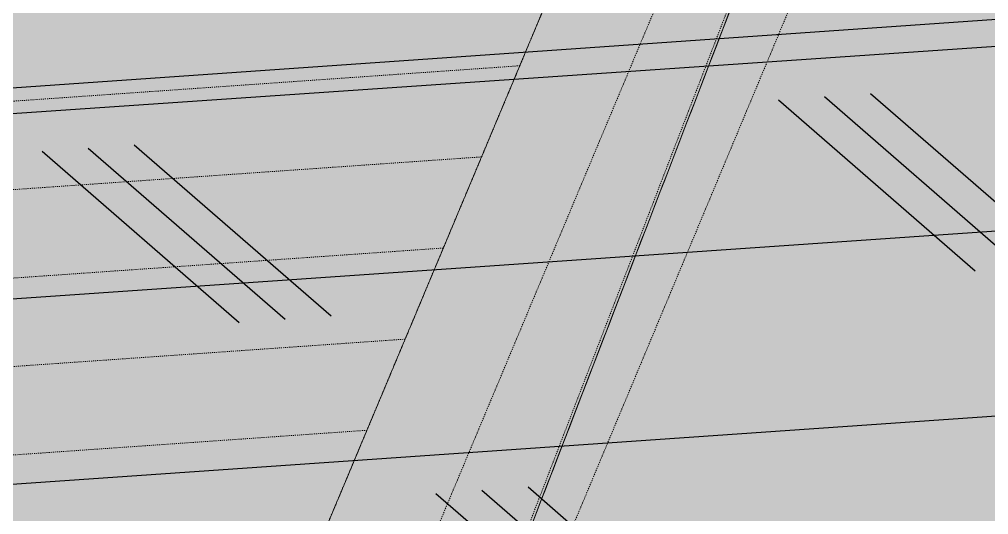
# Model space of a CAD drawing. Header units: millimetres. Extents: x 306 to 836129804, y -168137 to 818603917.
# Drawn here: x 834612399 to 834616568, y 817993908 to 817996040 of the extents above; entities that cross this region are included whole.
import ezdxf
from ezdxf.xclip import XClip

# ---------------------------------------------------------------- set-up
doc = ezdxf.new("R2010")
doc.units = ezdxf.units.MM
doc.header["$LTSCALE"] = 3
doc.header["$XCLIPFRAME"] = 0
for name, pattern in [('ACAD_ISO03W100', [30, 12, -18]), ('B0703', [4.6875, 3.125, -1.5625]), ('Dash 1_16_', [3.175, 1.5875, -1.5875]), ('Dash4', [3, 1.5, -1.5]), ('DASHED', [0.75, 0.5, -0.25]), ('DIVIDE', [1.25, 0.5, -0.25, 0, -0.25, 0, -0.25]), ('Overhead', [1.7999999999999998, 1.2, -0.6])]:
    doc.linetypes.add(name, pattern=pattern)
for name, color, linetype in [('_ANCILIARY', 40, 'Continuous'), ('_ANCILIARY HATCH', 1, 'Continuous'), ('_PARCEL BOUNDARY', 10, 'DASHED'), ('_SUBLEASE', 241, 'Continuous'), ('_SUBLEASE LINE', 10, 'DIVIDE'), ('UAJ-90.0BOUN', 251, 'Continuous'), ('UAJ-90.5LAND', 251, 'Continuous')]:
    doc.layers.add(name, color=color, linetype=linetype)
for name, color, linetype, lineweight in [('A-DETL', 251, 'Continuous', 13), ('A-WALL', 251, 'Continuous', 5), ('Eva-New', 1, 'ACAD_ISO03W100', 18), ('Hatch (LTC&CB)', 252, 'Continuous', 35), ('S-STRS-MBND', 251, 'Overhead', 5), ('UAJ-21EXWA-z', 251, 'B0703', 9)]:
    doc.layers.add(name, color=color, linetype=linetype, lineweight=lineweight)
doc.layers.get('UAJ-90.5LAND').off()

# ---------------------------------------------------------------- blocks, each defined once
blk = doc.blocks.new('p32 uns')
at = {"layer": 'A-DETL', "linetype": 'Dash 1_16_'}
for p, q in [((490483.8379104137, -318821.8446930647), (492683.0882815123, -313563.2043930292)), ((492088.7816599607, -313604.3083285093), (490438.6730303764, -317543.3043612242)), ((492319.3663237095, -313700.9039434195), (489802.2245210409, -320232.6722449064))]:
    blk.add_line(p, q, dxfattribs=at)
at = {"layer": 'A-WALL', "lineweight": 9}
for points in [[(491638.2110701799, -301020.0080765486), (491644.216172576, -301105.9541759491), (491656.226377368, -301277.8463749886), (491674.2416844368, -301535.6846734285), (491692.2569916248, -301793.5229718685), (491710.2722986937, -302051.3612704277), (491728.2876058817, -302309.1995688677), (491746.3029129505, -302567.0378673077), (491764.3182201385, -302824.8761657476), (491782.3335273266, -303082.7144641876), (491800.3488343954, -303340.5527627468), (491818.3641415834, -303598.3910611868), (491836.3794486523, -303856.2293596268), (491854.3947558403, -304114.0676580667), (491872.4100629091, -304371.9059566259), (491890.4253700972, -304629.7442550659), (491908.440677166, -304887.5825535059), (491926.455984354, -305145.4208519459), (491944.4712915421, -305403.2591505051), (491962.4865986109, -305661.097448945), (491980.5019057989, -305918.935747385), (491998.5172128677, -306176.774045825), (492016.5325200558, -306434.6123443842), (492034.5478271246, -306692.4506428242), (492052.5631343126, -306950.2889412642), (492070.5784413815, -307208.1272397041), (492088.5937485695, -307465.9655382633), (492106.6090557575, -307723.8038367033), (492124.6243628263, -307981.6421351433), (492142.6396700144, -308239.4804334641), (492160.6549772024, -308497.3187326193), (492178.670284152, -308755.1570283175), (492196.6855919361, -309012.9953371286), (492214.7008963823, -309270.833597064), (492232.7162134647, -309528.6720393896), (492250.7314835787, -309786.5098009109), (492268.7469289303, -310044.3501034975), (492286.7617200613, -310302.1809225082), (492304.7789530754, -310560.0471345186), (492322.7870723009, -310817.7812585831), (492340.8093247414, -311075.7238116264), (492358.8239188194, -311333.533795476), (492376.8351327181, -311591.3810979128), (492394.8675255775, -311849.2116951942), (492412.8185825348, -312107.0717945099), (492431.0738044977, -312364.8305908442), (492448.1937022209, -312622.9650968313), (492469.5507320166, -312879.6980671883), (492467.4781624079, -313138.8265441656), (492431.0703572035, -313392.4642410278), (492361.9828361273, -313626.6971331835), (492272.567019701, -313851.2800229788), (492186.1398496628, -314077.5882334709), (492098.9118741751, -314303.4341455698), (492011.898473978, -314529.4039303064), (491924.8275784254, -314755.3405234814), (491837.7720887661, -314981.2860101461), (491750.7124711275, -315207.2291139364), (491663.6539595127, -315433.1728562117), (491576.5951515436, -315659.1164274216), (491489.5364229679, -315885.0600444078), (491402.477673173, -316111.0036491156), (491315.4189289808, -316336.9472571611), (491228.3601833582, -316562.890864253), (491141.3014380932, -316788.8344717026), (491054.242692709, -317014.7780790329), (490967.183947444, -317240.7216863632), (490880.1252020597, -317466.6652936935), (490793.0664567947, -317692.6089010239), (490706.0077114105, -317918.5525083542), (490618.9489661455, -318144.4961156845), (490531.8902207613, -318370.4397230148), (490444.8314753771, -318596.3833303452), (490357.7727301121, -318822.3269376755), (490270.7139847279, -319048.2705450058), (490183.6552394629, -319274.2141523361), (490096.5964940786, -319500.1577596664), (490009.5377488136, -319726.1013669968), (489922.4790034294, -319952.0449743271), (489835.4202580452, -320177.9885816574), (489748.3615127802, -320403.9321889877), (489661.302767396, -320629.8757963181), (489574.244022131, -320855.8194036484), (489487.1852767467, -321081.7630109787), (489400.1265314817, -321307.706618309), (489313.0677860975, -321533.6502256393), (489226.0090407133, -321759.5938329697), (489138.9502954483, -321985.5374403), (489051.8915500641, -322211.4810476303), (488964.8328047991, -322437.4246549606), (488906.7936412096, -322588.0537264347), (488877.7740594149, -322663.368262291)], [(491638.2110701799, -301020.0080765486), (491644.216172576, -301105.9541759491), (491656.226377368, -301277.8463749886), (491674.2416844368, -301535.6846734285), (491692.2569916248, -301793.5229718685), (491710.2722986937, -302051.3612704277), (491728.2876058817, -302309.1995688677), (491746.3029129505, -302567.0378673077), (491764.3182201385, -302824.8761657476), (491782.3335273266, -303082.7144641876), (491800.3488343954, -303340.5527627468), (491818.3641415834, -303598.3910611868), (491836.3794486523, -303856.2293596268), (491854.3947558403, -304114.0676580667), (491872.4100629091, -304371.9059566259), (491890.4253700972, -304629.7442550659), (491908.440677166, -304887.5825535059), (491926.455984354, -305145.4208519459), (491944.4712915421, -305403.2591505051), (491962.4865986109, -305661.097448945), (491980.5019057989, -305918.935747385), (491998.5172128677, -306176.774045825), (492016.5325200558, -306434.6123443842), (492034.5478271246, -306692.4506428242), (492052.5631343126, -306950.2889412642), (492070.5784413815, -307208.1272397041), (492088.5937485695, -307465.9655382633), (492106.6090557575, -307723.8038367033), (492124.6243628263, -307981.6421351433), (492142.6396700144, -308239.4804334641), (492160.6549772024, -308497.3187326193), (492178.670284152, -308755.1570283175), (492196.6855919361, -309012.9953371286), (492214.7008963823, -309270.833597064), (492232.7162134647, -309528.6720393896), (492250.7314835787, -309786.5098009109), (492268.7469289303, -310044.3501034975), (492286.7617200613, -310302.1809225082), (492304.7789530754, -310560.0471345186), (492322.7870723009, -310817.7812585831), (492340.8093247414, -311075.7238116264), (492358.8239188194, -311333.533795476), (492376.8351327181, -311591.3810979128), (492394.8675255775, -311849.2116951942), (492412.8185825348, -312107.0717945099), (492431.0738044977, -312364.8305908442), (492448.1937022209, -312622.9650968313), (492469.5507320166, -312879.6980671883), (492467.4781624079, -313138.8265441656), (492431.0703572035, -313392.4642410278), (492361.9828361273, -313626.6971331835), (492272.567019701, -313851.2800229788), (492186.1398496628, -314077.5882334709), (492098.9118741751, -314303.4341455698), (492011.898473978, -314529.4039303064), (491924.8275784254, -314755.3405234814), (491837.7720887661, -314981.2860101461), (491750.7124711275, -315207.2291139364), (491663.6539595127, -315433.1728562117), (491576.5951515436, -315659.1164274216), (491489.5364229679, -315885.0600444078), (491402.477673173, -316111.0036491156), (491315.4189289808, -316336.9472571611), (491228.3601833582, -316562.890864253), (491141.3014380932, -316788.8344717026), (491054.242692709, -317014.7780790329), (490967.183947444, -317240.7216863632), (490880.1252020597, -317466.6652936935), (490793.0664567947, -317692.6089010239), (490706.0077114105, -317918.5525083542), (490618.9489661455, -318144.4961156845), (490531.8902207613, -318370.4397230148), (490444.8314753771, -318596.3833303452), (490357.7727301121, -318822.3269376755), (490270.7139847279, -319048.2705450058), (490183.6552394629, -319274.2141523361), (490096.5964940786, -319500.1577596664), (490009.5377488136, -319726.1013669968), (489922.4790034294, -319952.0449743271), (489835.4202580452, -320177.9885816574), (489748.3615127802, -320403.9321889877), (489661.302767396, -320629.8757963181), (489574.244022131, -320855.8194036484), (489487.1852767467, -321081.7630109787), (489400.1265314817, -321307.706618309), (489313.0677860975, -321533.6502256393), (489226.0090407133, -321759.5938329697), (489138.9502954483, -321985.5374403), (489051.8915500641, -322211.4810476303), (488964.8328047991, -322437.4246549606), (488906.7936412096, -322588.0537264347), (488877.7740594149, -322663.368262291)], [(491638.216132164, -301020.0631901026), (491644.2105656862, -301105.8566601276), (491656.1994327307, -301277.443600297), (491674.1827332973, -301534.8240106106), (491692.1660339832, -301792.2044209242), (491710.1493345499, -302049.5848311186), (491728.1326351166, -302306.9652414322), (491746.1159356833, -302564.3456517458), (491764.0992362499, -302821.7260620594), (491782.0825368166, -303079.1064722538), (491800.0658373833, -303336.4868825674), (491818.0491379499, -303593.867292881), (491836.0324385166, -303851.2477030754), (491854.0157390833, -304108.628113389), (491871.99903965, -304366.0085237026), (491889.9823402166, -304623.3889340162), (491907.9656407833, -304880.7693442106), (491925.94894135, -305138.1497545242), (491943.9322419167, -305395.5301648378), (491961.9155424833, -305652.9105750322), (491979.89884305, -305910.2909853458), (491997.8821436167, -306167.6713956594), (492015.8654441833, -306425.0518059731), (492033.84874475, -306682.4322161674), (492051.8320453167, -306939.8126264811), (492069.8153458834, -307197.1930367947), (492087.7986465693, -307454.5734469891), (492105.7819471359, -307711.9538573027), (492123.7652477026, -307969.3342676163), (492141.7485482693, -308226.7146776915), (492159.7318488359, -308484.0950886011), (492177.7151492834, -308741.4754966497), (492195.6984504461, -308998.8559151888), (492213.681748867, -309256.2362946272), (492231.6650573015, -309513.616820097), (492249.6483283043, -309770.9968006611), (492267.631739378, -310028.3788145781), (492285.6146273613, -310285.7532401085), (492303.5994676352, -310543.1559855938), (492321.577021718, -310800.4530397654), (492339.5658642054, -311057.9169156551), (492357.5486477613, -311315.2744435072), (492375.5284742117, -311572.6629178524), (492393.5261881351, -311830.0339543819), (492411.4553091526, -312087.4437955618), (492429.6409146786, -312344.7158559561), (492446.8691745996, -312602.5002346039), (492467.6703327894, -312858.3731212616), (492468.9309808016, -313117.4923516512), (492435.0310003757, -313371.0301392078), (492369.2204357386, -313607.246735096), (492279.9187650681, -313832.3441207409), (492193.2240614891, -314059.1303052902), (492105.8308233023, -314285.4639775753), (492018.624756813, -314511.9189001322), (491931.3685377836, -314738.3413337469), (491844.1257570982, -314964.7724727392), (491756.8793756962, -315191.2012791634), (491669.6339590549, -315417.6307106018), (491582.3882838488, -315644.0599746704), (491495.1426780224, -315870.4892834425), (491407.8970535994, -316096.9185802937), (491320.6514341831, -316323.3478803635), (491233.4058133364, -316549.7771794796), (491146.1601928473, -316776.2064789534), (491058.9145723581, -317002.6357783079), (490971.668951869, -317229.0650776625), (490884.4233312607, -317455.494377017), (490797.1777107716, -317681.9236763716), (490709.9320902824, -317908.3529757261), (490622.6864697933, -318134.7822750807), (490535.4408493042, -318361.2115744352), (490448.1952286959, -318587.6408737898), (490360.9496082067, -318814.0701731443), (490273.7039877176, -319040.4994724989), (490186.4583672285, -319266.9287718534), (490099.2127466202, -319493.358071208), (490011.9671261311, -319719.7873705626), (489924.7215056419, -319946.2166699171), (489837.4758851528, -320172.6459692717), (489750.2302645445, -320399.0752686262), (489662.9846440554, -320625.5045679808), (489575.7390235662, -320851.9338673353), (489488.4934030771, -321078.3631666899), (489401.247782588, -321304.7924660444), (489314.0021619797, -321531.2217655182), (489226.7565414906, -321757.6510648727), (489139.5109210014, -321984.0803642273), (489052.2653005123, -322210.5096635818), (488965.019679904, -322436.9389629364), (488906.855932951, -322587.891829133), (488877.7740594149, -322663.368262291)], [(491638.216132164, -301020.0631901026), (491644.2105656862, -301105.8566601276), (491656.1994327307, -301277.443600297), (491674.1827332973, -301534.8240106106), (491692.1660339832, -301792.2044209242), (491710.1493345499, -302049.5848311186), (491728.1326351166, -302306.9652414322), (491746.1159356833, -302564.3456517458), (491764.0992362499, -302821.7260620594), (491782.0825368166, -303079.1064722538), (491800.0658373833, -303336.4868825674), (491818.0491379499, -303593.867292881), (491836.0324385166, -303851.2477030754), (491854.0157390833, -304108.628113389), (491871.99903965, -304366.0085237026), (491889.9823402166, -304623.3889340162), (491907.9656407833, -304880.7693442106), (491925.94894135, -305138.1497545242), (491943.9322419167, -305395.5301648378), (491961.9155424833, -305652.9105750322), (491979.89884305, -305910.2909853458), (491997.8821436167, -306167.6713956594), (492015.8654441833, -306425.0518059731), (492033.84874475, -306682.4322161674), (492051.8320453167, -306939.8126264811), (492069.8153458834, -307197.1930367947), (492087.7986465693, -307454.5734469891), (492105.7819471359, -307711.9538573027), (492123.7652477026, -307969.3342676163), (492141.7485482693, -308226.7146776915), (492159.7318488359, -308484.0950886011), (492177.7151492834, -308741.4754966497), (492195.6984504461, -308998.8559151888), (492213.681748867, -309256.2362946272), (492231.6650573015, -309513.616820097), (492249.6483283043, -309770.9968006611), (492267.631739378, -310028.3788145781), (492285.6146273613, -310285.7532401085), (492303.5994676352, -310543.1559855938), (492321.577021718, -310800.4530397654), (492339.5658642054, -311057.9169156551), (492357.5486477613, -311315.2744435072), (492375.5284742117, -311572.6629178524), (492393.5261881351, -311830.0339543819), (492411.4553091526, -312087.4437955618), (492429.6409146786, -312344.7158559561), (492446.8691745996, -312602.5002346039), (492467.6703327894, -312858.3731212616), (492468.9309808016, -313117.4923516512), (492435.0310003757, -313371.0301392078), (492369.2204357386, -313607.246735096), (492279.9187650681, -313832.3441207409), (492193.2240614891, -314059.1303052902), (492105.8308233023, -314285.4639775753), (492018.624756813, -314511.9189001322), (491931.3685377836, -314738.3413337469), (491844.1257570982, -314964.7724727392), (491756.8793756962, -315191.2012791634), (491669.6339590549, -315417.6307106018), (491582.3882838488, -315644.0599746704), (491495.1426780224, -315870.4892834425), (491407.8970535994, -316096.9185802937), (491320.6514341831, -316323.3478803635), (491233.4058133364, -316549.7771794796), (491146.1601928473, -316776.2064789534), (491058.9145723581, -317002.6357783079), (490971.668951869, -317229.0650776625), (490884.4233312607, -317455.494377017), (490797.1777107716, -317681.9236763716), (490709.9320902824, -317908.3529757261), (490622.6864697933, -318134.7822750807), (490535.4408493042, -318361.2115744352), (490448.1952286959, -318587.6408737898), (490360.9496082067, -318814.0701731443), (490273.7039877176, -319040.4994724989), (490186.4583672285, -319266.9287718534), (490099.2127466202, -319493.358071208), (490011.9671261311, -319719.7873705626), (489924.7215056419, -319946.2166699171), (489837.4758851528, -320172.6459692717), (489750.2302645445, -320399.0752686262), (489662.9846440554, -320625.5045679808), (489575.7390235662, -320851.9338673353), (489488.4934030771, -321078.3631666899), (489401.247782588, -321304.7924660444), (489314.0021619797, -321531.2217655182), (489226.7565414906, -321757.6510648727), (489139.5109210014, -321984.0803642273), (489052.2653005123, -322210.5096635818), (488965.019679904, -322436.9389629364), (488906.855932951, -322587.891829133), (488877.7740594149, -322663.368262291)], [(491638.2211942673, -301020.1183036566), (491644.2049589157, -301105.7591443062), (491656.1724882126, -301277.0408257246), (491674.1237822771, -301533.9633477926), (491692.0750762224, -301790.8858698606), (491710.0263702869, -302047.8083919287), (491727.9776642323, -302304.7309141159), (491745.9289582968, -302561.6534361839), (491763.8802522421, -302818.575958252), (491781.8315463066, -303075.49848032), (491799.7828403711, -303332.421002388), (491817.7341343164, -303589.3435245752), (491835.685428381, -303846.2660466433), (491853.6367223263, -304103.1885687113), (491871.5880163908, -304360.1110907793), (491889.5393103361, -304617.0336128473), (491907.4906044006, -304873.9561349154), (491925.4418983459, -305130.8786571026), (491943.3931924105, -305387.8011791706), (491961.3444863558, -305644.7237012386), (491979.2957804203, -305901.6462233067), (491997.2470743656, -306158.5687453747), (492015.1983684301, -306415.4912675619), (492033.1496623755, -306672.4137896299), (492051.10095644, -306929.336311698), (492069.0522505045, -307186.258833766), (492087.0035444498, -307443.181355834), (492104.9548385143, -307700.103877902), (492122.9061324596, -307957.0264000893), (492140.8574265242, -308213.9489220381), (492158.8087204695, -308470.8714445829), (492176.7600144148, -308727.793964982), (492194.7113088369, -308984.7164932489), (492212.6626012325, -309241.6389921904), (492230.6139012575, -309498.5616006851), (492248.5651730299, -309755.4838004112), (492266.5165498257, -310012.4075256586), (492284.4675347805, -310269.3255577087), (492302.4199823141, -310526.2648367882), (492320.3669711351, -310783.1248210669), (492338.3224036694, -311040.1100195646), (492356.2733768225, -311297.0150915384), (492374.2218157053, -311553.9447376728), (492392.1848506927, -311810.8562135696), (492410.0920356512, -312067.8157966137), (492428.2080248594, -312324.6011211872), (492445.5446468592, -312582.0353723764), (492465.7899335623, -312837.0481753349), (492470.3837991953, -313096.1581591368), (492438.991643548, -313349.5960372686), (492376.4580352306, -313587.7963371277), (492287.2705104351, -313813.408218503), (492200.3082734346, -314040.6723772287), (492112.7497723103, -314267.4938094616), (492025.3510396481, -314494.4338699579), (491937.9094971418, -314721.3421441317), (491850.4794255495, -314948.2589353323), (491763.0462802649, -315175.1734445095), (491675.6139585972, -315402.0885651112), (491588.1814162731, -315629.0035219193), (491500.7489330769, -315855.9185225964), (491413.3164340258, -316082.8335114717), (491325.8839392662, -316309.7485035658), (491238.4514433146, -316536.6634947062), (491151.0189477205, -316763.5784862041), (491063.5864518881, -316990.4934775829), (490976.1539562941, -317217.4084689617), (490888.7214605808, -317444.3234603405), (490801.2889648676, -317671.2384517193), (490713.8564691544, -317898.1534430981), (490626.4239734411, -318125.0684344769), (490538.9914777279, -318351.9834258556), (490451.5589820147, -318578.8984172344), (490364.1264863014, -318805.8134086132), (490276.6939905882, -319032.728399992), (490189.2614949942, -319259.6433913708), (490101.8289992809, -319486.5583828688), (490014.3965035677, -319713.4733742476), (489926.9640078545, -319940.3883656263), (489839.5315121412, -320167.3033570051), (489752.099016428, -320394.2183483839), (489664.6665207148, -320621.1333397627), (489577.2340250015, -320848.0483311415), (489489.8015292883, -321074.9633225203), (489402.3690336943, -321301.878313899), (489314.936537981, -321528.7933052778), (489227.5040422678, -321755.7082966566), (489140.0715465546, -321982.6232880354), (489052.6390508413, -322209.5382795334), (488965.2065551281, -322436.4532709122), (488906.9182246923, -322587.7299318314), (488877.7740594149, -322663.368262291)], [(491638.2211942673, -301020.1183036566), (491644.2049589157, -301105.7591443062), (491656.1724882126, -301277.0408257246), (491674.1237822771, -301533.9633477926), (491692.0750762224, -301790.8858698606), (491710.0263702869, -302047.8083919287), (491727.9776642323, -302304.7309141159), (491745.9289582968, -302561.6534361839), (491763.8802522421, -302818.575958252), (491781.8315463066, -303075.49848032), (491799.7828403711, -303332.421002388), (491817.7341343164, -303589.3435245752), (491835.685428381, -303846.2660466433), (491853.6367223263, -304103.1885687113), (491871.5880163908, -304360.1110907793), (491889.5393103361, -304617.0336128473), (491907.4906044006, -304873.9561349154), (491925.4418983459, -305130.8786571026), (491943.3931924105, -305387.8011791706), (491961.3444863558, -305644.7237012386), (491979.2957804203, -305901.6462233067), (491997.2470743656, -306158.5687453747), (492015.1983684301, -306415.4912675619), (492033.1496623755, -306672.4137896299), (492051.10095644, -306929.336311698), (492069.0522505045, -307186.258833766), (492087.0035444498, -307443.181355834), (492104.9548385143, -307700.103877902), (492122.9061324596, -307957.0264000893), (492140.8574265242, -308213.9489220381), (492158.8087204695, -308470.8714445829), (492176.7600144148, -308727.793964982), (492194.7113088369, -308984.7164932489), (492212.6626012325, -309241.6389921904), (492230.6139012575, -309498.5616006851), (492248.5651730299, -309755.4838004112), (492266.5165498257, -310012.4075256586), (492284.4675347805, -310269.3255577087), (492302.4199823141, -310526.2648367882), (492320.3669711351, -310783.1248210669), (492338.3224036694, -311040.1100195646), (492356.2733768225, -311297.0150915384), (492374.2218157053, -311553.9447376728), (492392.1848506927, -311810.8562135696), (492410.0920356512, -312067.8157966137), (492428.2080248594, -312324.6011211872), (492445.5446468592, -312582.0353723764), (492465.7899335623, -312837.0481753349), (492470.3837991953, -313096.1581591368), (492438.991643548, -313349.5960372686), (492376.4580352306, -313587.7963371277), (492287.2705104351, -313813.408218503), (492200.3082734346, -314040.6723772287), (492112.7497723103, -314267.4938094616), (492025.3510396481, -314494.4338699579), (491937.9094971418, -314721.3421441317), (491850.4794255495, -314948.2589353323), (491763.0462802649, -315175.1734445095), (491675.6139585972, -315402.0885651112), (491588.1814162731, -315629.0035219193), (491500.7489330769, -315855.9185225964), (491413.3164340258, -316082.8335114717), (491325.8839392662, -316309.7485035658), (491238.4514433146, -316536.6634947062), (491151.0189477205, -316763.5784862041), (491063.5864518881, -316990.4934775829), (490976.1539562941, -317217.4084689617), (490888.7214605808, -317444.3234603405), (490801.2889648676, -317671.2384517193), (490713.8564691544, -317898.1534430981), (490626.4239734411, -318125.0684344769), (490538.9914777279, -318351.9834258556), (490451.5589820147, -318578.8984172344), (490364.1264863014, -318805.8134086132), (490276.6939905882, -319032.728399992), (490189.2614949942, -319259.6433913708), (490101.8289992809, -319486.5583828688), (490014.3965035677, -319713.4733742476), (489926.9640078545, -319940.3883656263), (489839.5315121412, -320167.3033570051), (489752.099016428, -320394.2183483839), (489664.6665207148, -320621.1333397627), (489577.2340250015, -320848.0483311415), (489489.8015292883, -321074.9633225203), (489402.3690336943, -321301.878313899), (489314.936537981, -321528.7933052778), (489227.5040422678, -321755.7082966566), (489140.0715465546, -321982.6232880354), (489052.6390508413, -322209.5382795334), (488965.2065551281, -322436.4532709122), (488906.9182246923, -322587.7299318314), (488877.7740594149, -322663.368262291)]]:
    blk.add_open_spline(points, degree=3, dxfattribs=at)
at = {"layer": 'S-STRS-MBND', "linetype": 'Dash4'}
for p, q in [((489971.0673320293, -317515.8560230732), (491565.7689707279, -313709.7355442047)), ((490931.4624735117, -315223.6531888247), (478909.824680686, -316064.2879940271)), ((490767.0915005207, -315615.9621396065), (478702.5967831612, -316459.5937929153)), ((490602.7205275297, -316008.2710903883), (478495.3688857555, -316854.8995916843)), ((490438.3495544195, -316400.5800410509), (478288.1409883499, -317250.2053905725)), ((490273.9785814285, -316792.8889918327), (478080.9130908251, -317645.5111894608))]:
    blk.add_line(p, q, dxfattribs=at)
at = {"layer": 'UAJ-21EXWA-z'}
blk.add_lwpolyline([(483255.2214814425, -312538.4912433624), (483345.0942363739, -313823.7315165997, -0.4142135623730961), (482417.2866598368, -314891.0520405769), (479753.9831734896, -315077.2883626223, 0.260499380639057), (479345.7432295084, -315344.4537262917), (477214.8869200945, -319421.1085110903, 0.5866727352027633), (477692.8833377361, -320151.5071976185), (488896.8357349634, -319368.0505254269, 0.2832853120493639), (489323.1139434576, -319062.4904785156), (491018.4492536783, -315016.290288806, 0.5584998762325663), (490522.4145715237, -314324.2862852812), (488485.5211342573, -314466.7197496891, -0.414213562373095), (487418.2006101608, -313538.912173152), (487328.3278553486, -312253.6718999147)], format="xyb", dxfattribs=at)
blk.add_lwpolyline([(487145.2711263895, -324260.2752273083), (491565.8528505564, -313709.8203980923)], dxfattribs=at)
at = {"layer": 'UAJ-90.0BOUN'}
blk.add_lwpolyline([(458551.6431707144, -254646.9136687517), (462043.122988224, -254401.8080494404), (489253.1335164309, -252491.6361941099), (493625.0210716724, -314979.2288246155), (466413.7763149738, -316882.0242781639), (462922.2849571705, -317126.9649215937), (458551.6431707144, -254646.9136687517)], dxfattribs=at)
blk = doc.blocks.new('GBP-P32-L00')
at = {"layer": 'UAJ-90.5LAND'}
blk.add_blockref('p32 uns', (834123619.6366563, 818311064.1160116), dxfattribs=at)
blk = doc.blocks.new('PB1')
at = {"layer": '_PARCEL BOUNDARY', "ltscale": 5, "const_width": 382.5, "flags": 128}
blk.add_lwpolyline([(834579180.0000008, 817441477.0994015), (834578344.0000008, 817453448.0992794), (834623997.0000008, 817456639.0992794), (834629227.0000008, 817381823.0992794), (834583575.0000008, 817378615.0994015)], close=True, dxfattribs=at)

msp = doc.modelspace()

# ---------------------------------------------------------------- hatches: boundary and pattern name
at = {"layer": '_ANCILIARY'}
h = msp.add_hatch(color=256, dxfattribs=at)
h.dxf.hatch_style = 1
edge = h.paths.add_edge_path(flags=16)
edge.add_line((834589698.2311926, 818000195.5443645), (834585687.4764702, 818056299.0110068))
edge.add_line((834585687.4764702, 818056299.0110068), (834612518.7989925, 818058232.7219915))
edge.add_arc((834612484.7357092, 818056534.6453927), 1698.418217914475, 9.502723926168073, 88.8508052879634, ccw=False)
edge.add_line((834614159.8478141, 818056815.0448909), (834618401.0798162, 817996164.9822797))
edge.add_line((834618401.0798162, 817996164.9822797), (834594768.6555227, 817994584.3835236))
edge.add_line((834594768.6555227, 817994584.3835236), (834594327.6929266, 817995204.8349223))
edge.add_line((834594327.6929266, 817995204.8349223), (834589698.2311926, 818000195.5443645))
edge = h.paths.add_edge_path()
edge.add_line((834619909.6823385, 817993768.7649117), (834615191.6236249, 818061235.0189149))
edge.add_arc((834615186.6358066, 818061234.6701063), 4.999999946729716, 4.000301895800094, 94.01408611669542)
edge.add_line((834615186.285798, 818061239.6578406), (834582994.9307241, 818058981.1489481))
edge.add_line((834582994.9307241, 818058981.1489481), (834582980.2353642, 818058973.700369))
edge.add_line((834582980.2353642, 818058973.700369), (834587435.9467293, 817995536.5482974))
edge.add_line((834587435.9467293, 817995536.5482974), (834589273.49395, 817995667.4350014))
edge.add_line((834589273.49395, 817995667.4350014), (834590438.9627452, 817991708.7167664))
edge.add_line((834590438.9627452, 817991708.7167664), (834619905.0431669, 817993763.4282737))
edge.add_arc((834619904.6945201, 817993768.4161034), 4.999999953192322, 273.9984422827354, 364.0002978076708)
at = {"layer": '_ANCILIARY HATCH'}
h = msp.add_hatch(dxfattribs=at)
h.set_pattern_fill('CORK', color=256, scale=250, angle=3.998908350218276)
h.set_pattern_definition([(3.998908350218276, (0, 0), (-55.35411463791137, 791.8175196929233), []), (138.9989083502183, (423.5858171654173, -368.2317025275059), (-1472.92744632587, -1694.344000516116), [1122.5325, -1122.5325]), (138.9989083502183, (621.5401970886481, -354.3931738680281), (-1472.92744632587, -1694.344000516116), [1122.5325, -1122.5325]), (138.9989083502183, (819.494577011879, -340.5546452085503), (-1472.92744632587, -1694.344000516116), [1122.5325, -1122.5325])])
edge = h.paths.add_edge_path(flags=16)
edge.add_line((834589618.1268094, 818000118.7715201), (834585687.4764702, 818056299.0110068))
edge.add_line((834585687.4764702, 818056299.0110068), (834612518.7989925, 818058232.7219915))
edge.add_arc((834612494.2285203, 818056545.6339079), 1687.266994288412, 9.187916495490526, 89.16561271843813, ccw=False)
edge.add_line((834614159.8478141, 818056815.0448909), (834618401.0798162, 817996164.9822797))
edge.add_line((834618401.0798162, 817996164.9822797), (834594688.5511395, 817994507.6106793))
edge.add_line((834594688.5511395, 817994507.6106793), (834589618.1268094, 818000118.7715201))
edge = h.paths.add_edge_path()
edge.add_line((834619909.6823385, 817993768.7649117), (834615191.6236249, 818061235.0189149))
edge.add_arc((834615186.6358066, 818061234.6701063), 4.999999946729716, 4.000301895800094, 94.01408611669542)
edge.add_line((834615186.285798, 818061239.6578406), (834582996.3395478, 818058974.7334945))
edge.add_line((834582996.3395478, 818058974.7334945), (834587435.9467293, 817995536.5482974))
edge.add_line((834587435.9467293, 817995536.5482974), (834589273.49395, 817995667.4350014))
edge.add_line((834589273.49395, 817995667.4350014), (834590438.9627452, 817991708.7167664))
edge.add_line((834590438.9627452, 817991708.7167664), (834619905.0431669, 817993763.4282737))
edge.add_arc((834619904.6945201, 817993768.4161034), 4.999999953192322, 273.9984422827354, 364.0002978076708)
at = {"layer": '_SUBLEASE'}
h = msp.add_hatch(color=256, dxfattribs=at)
h.dxf.hatch_style = 1
h.paths.add_polyline_path([(834589693.255012, 818043565.8906276), (834597284.0053263, 818044096.6875974), (834597429.0987921, 818042021.754373), (834598985.2987102, 818042130.574472), (834598840.2052448, 818044205.5076965), (834610877.2425008, 818045047.2193372), (834612740.4379145, 818018402.2835546), (834612538.431196, 818018388.1578686), (834613248.1764362, 818008553.7109756), (834612849.1508187, 818008525.8083863), (834613468.582139, 817999667.5277658), (834612902.884826, 817998947.3282324), (834605436.7164863, 817998425.242883), (834591456.5503381, 818002394.8372881), (834590958.2342087, 818002359.9916297), (834588285.2707334, 818040610.4753664), (834588682.5340629, 818040638.2547245), (834588532.5576444, 818042783.0174327)], flags=16)
edge = h.paths.add_edge_path()
edge.add_line((834612518.7989925, 818058232.7219915), (834585687.4764702, 818056299.0110068))
edge.add_line((834585687.4764702, 818056299.0110068), (834585852.1374886, 818053900.0703667))
edge.add_line((834585852.1374886, 818053900.0703667), (834587596.3541589, 818054022.0954322))
edge.add_line((834587596.3541589, 818054022.0954322), (834587784.2116382, 818051304.0034543))
edge.add_line((834587784.2116382, 818051304.0034543), (834588882.182013, 818050416.9104503))
edge.add_line((834588882.182013, 818050416.9104503), (834591283.6295674, 818050586.5250793))
edge.add_line((834591283.6295674, 818050586.5250793), (834591385.947621, 818049130.1147605))
edge.add_line((834591385.947621, 818049130.1147605), (834586217.4788146, 818048767.0112727))
edge.add_line((834586217.4788146, 818048767.0112727), (834589617.9183701, 818000118.9890046))
edge.add_line((834589617.9183701, 818000118.9890046), (834594327.6929266, 817995204.8349223))
edge.add_arc((834593644.1141815, 817994409.5863439), 1048.665915476767, 4.359033634245577, 49.31834761910159, ccw=False)
edge.add_line((834594689.7466749, 817994489.2913691), (834617241.2870332, 817996068.5256392))
edge.add_line((834617241.2870332, 817996068.5256392), (834612865.2039542, 818058186.5743445))
edge.add_arc((834612384.1417316, 818055898.7146978), 2337.888497108082, 78.12554973430233, 86.69806107315839)
at = {"layer": 'Eva-New', "linetype": 'Continuous', "ltscale": 0.01}
h = msp.add_hatch(dxfattribs=at)
h.set_pattern_fill('ANSI31', color=8, scale=350, angle=4)
h.set_pattern_definition([(49, (0, 0), (-838.6710210225554, 729.0455959657013), [])])
edge = h.paths.add_edge_path()
edge.add_arc((834611513.5385946, 818068145.3264505), 14099.99999968531, 55.19002574308559, 154.5596091027724)
edge.add_line((834598780.7776825, 818074202.2893481), (834595240.3911003, 818066761.4558462))
edge.add_arc((834589822.417787, 818069339.3552195), 6000.000000233124, 273.9989064334658, 334.5546563119141, ccw=False)
edge.add_line((834590240.8423903, 818063353.9629304), (834585554.5350056, 818063026.3542768))
edge.add_arc((834584989.6617913, 818071106.6338656), 8099.999998867221, 264.220048196886, 273.9989064322582, ccw=False)
edge.add_line((834584173.925572, 818063047.8142), (834580415.7397891, 818063428.2282544))
edge.add_arc((834579106.5335116, 818050494.3201492), 12999.99999816069, 84.2200481985661, 93.99077919798958)
edge.add_line((834578201.7864021, 818063462.7985727), (834574221.9197499, 818063185.1428037))
edge.add_arc((834573731.4752913, 818070170.6889209), 7002.741628984699, 184.518270925359, 274.0160585979712, ccw=False)
edge.add_arc((834553791.0620614, 818068592.8452796), 13000.0000005708, 4.527501078735133, 25.16518805878682)
edge.add_line((834565557.174624, 818074120.828201), (834563375.7160238, 818078763.9842684))
edge.add_arc((834569692.9588658, 818081779.3520507), 6999.999999030279, 186.261998653722, 205.5162346975632, ccw=False)
edge.add_line((834562734.724241, 818081015.8267443), (834561851.4163579, 818093822.5155479))
edge.add_arc((834568795.7761757, 818094576.8707228), 6985.211880096444, 103.79340942041148, 186.1996435070692, ccw=False)
edge.add_line((834567130.3497419, 818101360.6410463), (834607738.9713905, 818104323.6446342))
edge.add_arc((834606780.3295362, 818117304.0183489), 13015.72495013958, 274.223807264846, 392.8596289379157)
edge.add_arc((834623587.3262396, 818128173.8785237), 6999.999999836902, 183.9989136523716, 212.9539425140163, ccw=False)
edge.add_line((834616604.3686309, 818127685.7156067), (834614554.4666462, 818157541.1841724))
edge.add_line((834614554.4666462, 818157541.1841724), (834608569.0701823, 818157122.7809477))
edge.add_line((834608569.0701823, 818157122.7809477), (834610618.9763948, 818127267.2902491))
edge.add_arc((834623587.3262378, 818128173.8785231), 12999.99999806346, 183.9989136508734, 212.8579348742854)
edge.add_arc((834606785.1724918, 818117301.6086594), 7012.974383020965, -85.87050168941721, 32.994913872568816, ccw=False)
edge.add_line((834607290.1835088, 818110306.8410742), (834542916.4285616, 818105772.5570611))
edge.add_line((834542916.4285616, 818105772.5570611), (834543332.168679, 818099784.931535))
edge.add_line((834543332.168679, 818099784.931535), (834548339.9487058, 818100139.6961751))
edge.add_arc((834548849.6206386, 818093135.5706489), 7022.644791367745, 1.917894415990986, 94.16192873604791, ccw=False)
edge.add_line((834555868.3314306, 818093370.5997602), (834556822.6031799, 818079614.5109141))
edge.add_arc((834565030.3921052, 818080333.9384184), 8239.258156901009, 185.0092761133849, 211.2767633085009)
edge.add_line((834557988.549832, 818076056.3418531), (834560014.6381451, 818071842.7746612))
edge.add_arc((834553704.8687762, 818068780.019501), 7013.81912084653, -83.41200971856142, 25.89188562423311, ccw=False)
edge.add_line((834554509.5567249, 818061812.5137804), (834511331.2743995, 818058806.1397856))
edge.add_arc((834510845.0625758, 818065789.233517), 6999.999999933733, 141.8798806352492, 273.9829049167347, ccw=False)
edge.add_arc((834495100.3448526, 818078140.8887452), 13011.48484009153, 321.889271565979, 363.9966433354928)
edge.add_line((834508080.187521, 818079047.7636253), (834507303.147802, 818090245.0026575))
edge.add_arc((834514286.1054543, 818090733.1649512), 6999.999999943095, 94.21783473311712, 183.9989085377374, ccw=False)
edge.add_line((834513771.2650272, 818097714.206373), (834514324.2611847, 818097754.9889383))
edge.add_line((834514324.2611847, 818097754.9889383), (834515094.2032907, 818097812.2750338))
edge.add_arc((834515888.7804214, 818090839.1162039), 7018.283043878132, 4.391191596629085, 96.50069787772958, ccw=False)
edge.add_line((834522886.4615402, 818091376.4762715), (834523318.1003574, 818085091.4654405))
edge.add_line((834523318.1003574, 818085091.4654405), (834529307.3396509, 818085510.1591995))
edge.add_line((834529307.3396509, 818085510.1591995), (834528870.5492542, 818091758.2633296))
edge.add_arc((834535853.5069062, 818092246.4256233), 6999.999999586337, 93.99890853307471, 183.9989085379415, ccw=False)
edge.add_line((834535365.3446131, 818099229.3832753), (834540639.8020831, 818099596.5330453))
edge.add_line((834540639.8020831, 818099596.5330453), (834540220.7704337, 818105616.323317))
edge.add_line((834540220.7704337, 818105616.323317), (834513376.0995728, 818103738.6078113))
edge.add_arc((834514284.2614373, 818090770.3680685), 13000.00000003277, 94.00586599802176, 183.991117880833)
edge.add_line((834501315.7883602, 818089865.5443004), (834502093.999344, 818078618.6765761))
edge.add_arc((834495110.6965383, 818078135.4768907), 7000.000000828009, -66.13857842422561, 3.9581909098961887, ccw=False)
edge.add_arc((834495110.6965395, 818078135.4768903), 6999.999999981786, 273.99870041279297, 293.8614215680351, ccw=False)
edge.add_line((834495598.8334678, 818071152.5174648), (834484038.0252761, 818070344.3705096))
edge.add_arc((834484944.5652856, 818057376.0172908), 12999.99999985473, 3.998699986240524, 93.99870041178127, ccw=False)
edge.add_line((834497912.918511, 818058282.557204), (834498850.7850932, 818044866.0656179))
edge.add_arc((834505832.5325971, 818045382.0451274), 7000.788031506466, 153.5175844556254, 184.2267069343446, ccw=False)
edge.add_arc((834505831.7802428, 818045382.3021698), 7000.000000506094, 93.9907792036035, 153.5167215738451, ccw=False)
edge.add_line((834505344.6087215, 818052365.3290147), (834578107.7560652, 818057441.656797))
edge.add_arc((834579012.5031768, 818044473.1783768), 12999.99999509848, 84.22004763743712, 93.99077920788699, ccw=False)
edge.add_line((834580321.7095807, 818057407.0864662), (834583663.296837, 818057068.8416442))
edge.add_arc((834584972.5032473, 818070002.7497832), 13000.00004509936, 264.2200476312211, 273.9989064308502)
edge.add_line((834585879.0898904, 818057034.399779), (834609493.5669917, 818058685.2319609))
edge.add_arc((834609981.7373167, 818051702.1557314), 7000.118848462731, -19.364931974248975, 93.99890643048622, ccw=False)
edge.add_arc((834628850.3650681, 818045070.4409646), 13000.00000042529, 160.6350680240969, 183.9989064535735)
edge.add_line((834615882.0151088, 818044163.8543195), (834619634.348526, 817990488.2644923))
edge.add_arc((834610656.2600935, 817989860.627584), 8999.999999519287, -86.01194112060227, 3.998906454734822, ccw=False)
edge.add_line((834611282.1972058, 817980882.4204844), (834602812.2813497, 817980291.9201078))
edge.add_line((834602812.2813497, 817980291.9201078), (834603230.7061716, 817974306.527834))
edge.add_line((834603230.7061716, 817974306.527834), (834611717.6719617, 817974898.2168859))
edge.add_arc((834612343.6090722, 817965920.0097858), 8999.999999977357, 3.8734655887747067, 93.98805886777768, ccw=False)
edge.add_line((834621323.0501077, 817966527.9889727), (834621688.4984579, 817961112.7419763))
edge.add_line((834621688.4984579, 817961112.7419763), (834627673.3989117, 817961529.9934386))
edge.add_line((834627673.3989117, 817961529.9934386), (834621867.801321, 818044576.6440177))
edge.add_arc((834628850.6858916, 818045064.8011855), 6999.926738671702, 160.627157224399, 183.9989083996896, ccw=False)
edge.add_arc((834609980.9204334, 818051699.8431354), 13002.36888268257, 340.6271572335476, 454.0111039654658)
edge.add_line((834609071.4073162, 818064670.3628802), (834607456.5171404, 818064557.3573512))
edge.add_arc((834607170.3486158, 818068550.9500543), 4003.832551789663, 155.6211224779758, 274.0986331619272, ccw=False)
edge.add_line((834603523.5142193, 818070203.6066998), (834604195.8682836, 818071618.3222857))
edge.add_arc((834611513.5386757, 818068145.3264558), 8100.000000027051, 54.14039305783359, 154.6107958035704, ccw=False)
edge.add_arc((834623873.9558088, 818085245.9413723), 13000.02232763516, 234.1403928659832, 234.163197705768)
edge.add_line((834616262.7220054, 818074706.9802988), (834619562.6153525, 818079722.129262))

# ---------------------------------------------------------------- linework, layer by layer
at = {"layer": '_SUBLEASE LINE', "ltscale": 2, "const_width": 382.5}
msp.add_lwpolyline([(834612518.7989925, 818058232.7219915), (834585687.4764702, 818056299.0110068), (834585852.1374886, 818053900.0703667), (834587596.3541589, 818054022.0954322), (834587784.2116382, 818051304.0034543), (834588882.182013, 818050416.9104503), (834591283.6295674, 818050586.5250793), (834591385.947621, 818049130.1147605), (834586217.4788146, 818048767.0112727), (834589617.9183701, 818000118.9890046), (834594327.6929266, 817995204.8349223, -0.1987278237487263), (834594689.7466749, 817994489.2913691), (834617245.8804495, 817996067.4107428), (834612900.5220047, 818058175.8215612, 0.05505195117265949)], format="xyb", close=True, dxfattribs=at)

# ---------------------------------------------------------------- block references
msp.add_blockref('PB1', (-0.5600396394729614, 614971.3320208788))
at = {"layer": 'Hatch (LTC&CB)'}
ref = msp.add_blockref('GBP-P32-L00', (0.003082275390625, -0.04408204555511475), dxfattribs=at)
XClip(ref).set_block_clipping_path([(834584093.892806, 818043064.0358013), (834582840.9002086, 818057304.8300507), (834606839.8282676, 818059135.0800325), (834616411.1617992, 818059804.18965), (834621698.814561, 817983619.2012264), (834592783.8532866, 817981454.8174279), (834593965.1606803, 817975736.7136446), (834590918.9048864, 817979266.0163008), (834589318.0556709, 817987259.1379421), (834588974.9617476, 817989748.3735298), (834587823.4821799, 817989701.579548), (834587362.0723312, 818001496.6813973), (834585850.4212221, 818017925.3879008)])

doc.saveas('drawing.dxf')
